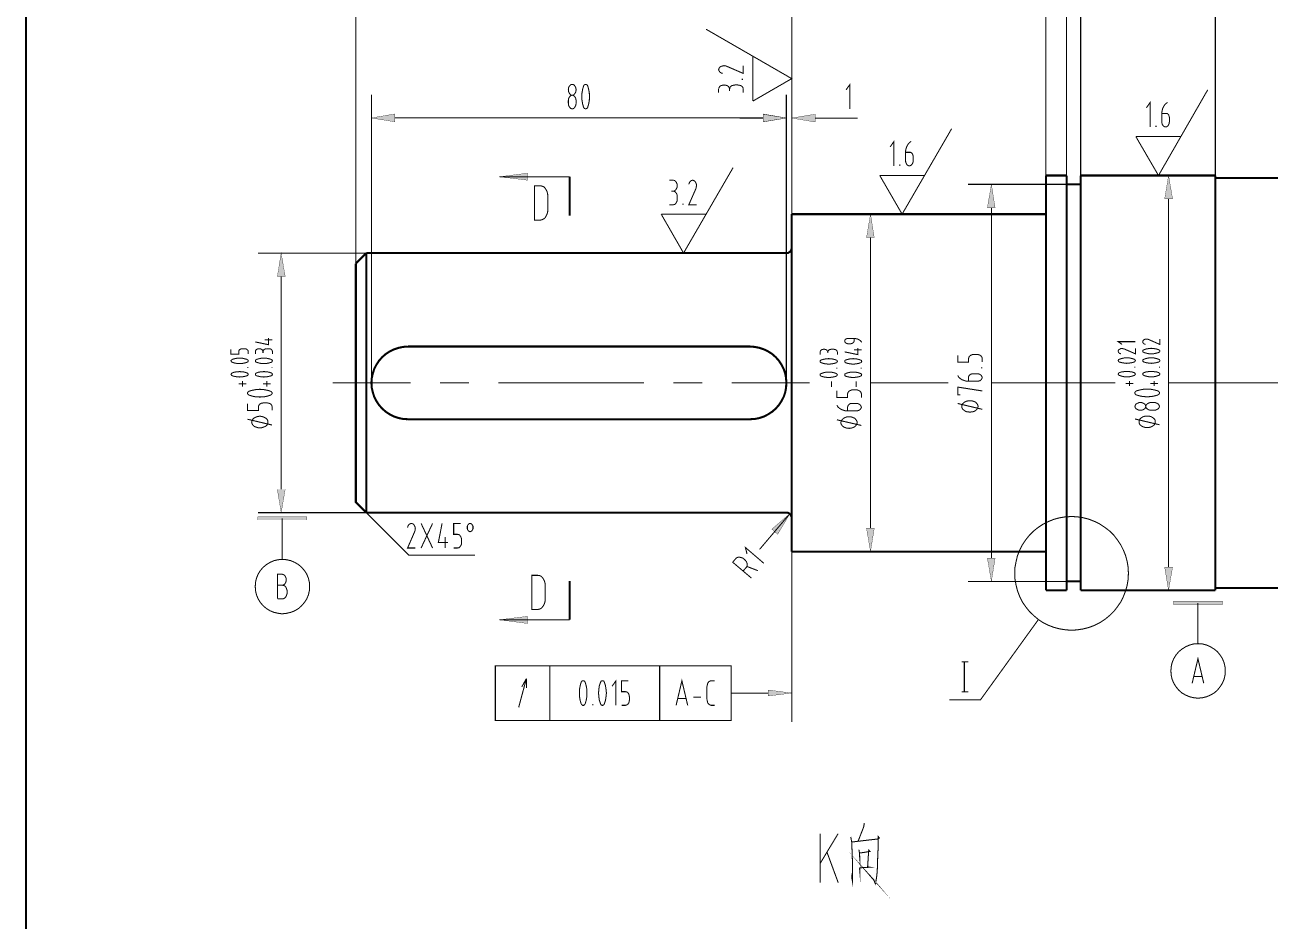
# Model space of a CAD drawing. Header units: millimetres. Extents: x -134 to 1622, y -8 to 444.
# Drawn here: x 38 to 276.8, y 179.6 to 351.4 of the extents above; entities that cross this region are included whole.
import ezdxf

# ---------------------------------------------------------------- set-up
doc = ezdxf.new("R2010")
doc.units = ezdxf.units.MM
doc.header["$LTSCALE"] = 0.25
doc.layers.add('H', color=7, linetype='Continuous')
doc.layers.add('P', color=7, linetype='Continuous')

msp = doc.modelspace()

# ---------------------------------------------------------------- hatches: boundary and pattern name
at = {"layer": 'H', "linetype": 'Continuous'}
for points in [[(108.9635, 334.3095), (108.9635, 332.8275), (104.4665, 333.5430000000001), (108.9635, 334.3095)], [(179.555, 334.3095), (179.555, 332.8275), (184.0535, 333.5430000000001), (179.555, 334.3095)], [(179.555, 334.284), (179.555, 332.775), (184.0535, 333.516), (179.555, 334.284)], [(189.53, 334.284), (189.53, 332.775), (185.0585, 333.516), (189.53, 334.284)], [(129.0455, 322.272), (134.417, 322.986), (134.417, 321.6105), (129.0455, 322.272)], [(256.601, 318.0915), (258.083, 318.0915), (257.3165, 322.5360000000001), (256.601, 318.0915)], [(222.5765, 316.344), (224.084, 316.344), (223.343, 320.8155), (222.5765, 316.344)], [(199.3985, 310.629), (200.9075, 310.629), (200.1665, 315.1005), (199.3985, 310.629)], [(86.4485, 303.1680000000001), (87.9305, 303.1680000000001), (87.1625, 307.6395000000001), (86.4485, 303.1680000000001)], [(86.4485, 262.3695), (87.9305, 262.3695), (87.1625, 257.898), (86.4485, 262.3695)], [(82.691, 256.4955), (82.691, 257.052), (92.084, 257.052), (92.084, 256.4955), (82.691, 256.4955)], [(181.2485, 254.7495), (182.36, 253.77), (184.715, 257.6595), (181.2485, 254.7495)], [(199.3985, 254.9085), (200.9075, 254.9085), (200.1665, 250.437), (199.3985, 254.9085)], [(222.5765, 249.1935), (224.084, 249.1935), (223.343, 244.722), (222.5765, 249.1935)], [(256.601, 247.4475), (258.083, 247.4475), (257.3165, 243.0015), (256.601, 247.4475)], [(258.2690000000001, 240.303), (258.2690000000001, 240.912), (267.662, 240.912), (267.662, 240.303), (258.2690000000001, 240.303)], [(129.0455, 237.3405), (134.417, 238.002), (134.417, 236.652), (129.0455, 237.3405)], [(185.0585, 223.317), (180.587, 222.735), (180.587, 223.899), (185.0585, 223.317)]]:
    msp.add_hatch(color=256, dxfattribs=at).paths.add_polyline_path(points)

# ---------------------------------------------------------------- linework, layer by layer
at = {"layer": 'P'}
for points, const_width in [([(38.2145, 8.315999999999999), (620.0600000000001, 8.315999999999999), (620.0600000000001, 436.4925), (38.2145, 436.4925), (38.2145, 8.315999999999999)], 0.3945), ([(101.477, 305.655), (101.477, 403.7895)], 0.198), ([(237.764, 322.5360000000001), (237.764, 388.179)], 0.198), ([(233.795, 322.5360000000001), (233.795, 375.5325)], 0.198), ([(237.764, 322.5360000000001), (237.764, 375.5325)], 0.198), ([(240.4625, 322.5360000000001), (240.4625, 364.578)], 0.198), ([(266.285, 322.5360000000001), (266.285, 364.578)], 0.198), ([(101.477, 305.655), (101.477, 357.408)], 0.198), ([(185.0585, 315.1275), (185.0585, 357.408)], 0.198), ([(177.5975, 336.7965), (185.0585, 341.109), (168.6275, 350.5815)], 0.198), ([(177.5975, 336.7965), (177.5975, 345.396)], 0.198), ([(172.6235, 343.4640000000001), (172.358, 343.5705), (172.0415, 343.5960000000001), (171.7505, 343.518), (171.4595, 343.4385), (171.2465, 343.2795), (171.1145, 343.068), (171.035, 342.8295000000001)], 0.198), ([(171.035, 342.8295000000001), (171.1145, 342.618), (171.2735, 342.3795), (171.512, 342.1950000000001), (171.8285, 342.1155000000001)], 0.198), ([(172.6235, 343.4640000000001), (175.745, 342.1155000000001), (175.745, 343.5960000000001)], 0.198), ([(143.7035, 338.967), (143.678, 339.3105), (143.5445, 339.6015), (143.387, 339.813), (143.201, 339.972), (142.9895, 339.999), (142.7255, 339.972), (142.5395, 339.813), (142.3805, 339.6015), (142.2485, 339.3105), (142.223, 338.967), (142.2485, 338.6490000000001), (142.3805, 338.3580000000001), (142.5395, 338.1465), (142.7255, 337.9605), (142.9895, 337.935), (143.201, 337.9605), (143.387, 338.1465), (143.5445, 338.3580000000001), (143.678, 338.6490000000001), (143.7035, 338.967)], 0.198), ([(145.1585, 339.7605), (144.974, 339.099), (144.842, 338.385), (144.815, 337.644), (144.842, 336.9555), (144.974, 336.2145), (145.1585, 335.58)], 0.198), ([(145.9265, 339.7605), (145.7945, 339.9195), (145.6355, 339.999), (145.4495, 339.999), (145.292, 339.9195), (145.1585, 339.7605)], 0.198), ([(145.9265, 335.58), (146.111, 336.2145), (146.2445, 336.9555), (146.27, 337.644), (146.2445, 338.385), (146.111, 339.099), (145.9265, 339.7605)], 0.198), ([(173.1515, 339.1515000000001), (173.072, 339.363), (172.94, 339.6015), (172.703, 339.7605), (172.412, 339.84), (172.094, 339.8925), (171.776, 339.84), (171.485, 339.7605), (171.2465, 339.6015), (171.1145, 339.363), (171.035, 339.1515000000001)], 0.198), ([(171.035, 338.4105), (171.035, 339.1515000000001)], 0.198), ([(174.1835, 339.8925), (173.867, 339.84), (173.576, 339.7605), (173.3375, 339.6015), (173.2055, 339.363), (173.1515, 339.1515000000001)], 0.198), ([(173.1515, 339.1515000000001), (173.1515, 338.7555)], 0.198), ([(174.1835, 339.8925), (174.686, 339.8925)], 0.198), ([(175.745, 339.1515000000001), (175.718, 339.363), (175.5605, 339.6015), (175.322, 339.7605), (175.004, 339.84), (174.686, 339.8925)], 0.198), ([(175.745, 340.977), (175.481, 340.977)], 0.198), ([(175.745, 339.1515000000001), (175.745, 338.4105)], 0.198), ([(196.2245, 335.316), (196.2245, 339.999), (195.4835, 338.967)], 0.198), ([(251.045, 329.997), (255.3845, 322.5360000000001), (264.83, 338.967)], 0.198), ([(104.4665, 282.795), (104.4665, 338.04)], 0.198), ([(143.7035, 336.903), (143.678, 337.2210000000001), (143.5445, 337.512), (143.387, 337.7235000000001), (143.201, 337.881), (142.9895, 337.935), (142.7255, 337.881), (142.5395, 337.7235000000001), (142.3805, 337.512), (142.2485, 337.2210000000001), (142.223, 336.903)], 0.198), ([(142.223, 336.3465), (142.223, 336.903)], 0.198), ([(143.7035, 336.903), (143.7035, 336.3465)], 0.198), ([(184.0265, 282.795), (184.0265, 338.04)], 0.198), ([(184.0265, 282.795), (184.0265, 338.0145000000001)], 0.198), ([(185.0585, 315.1275), (185.0585, 338.0145000000001)], 0.198), ([(253.7975, 331.8495), (253.7975, 336.5595), (253.0565, 335.5005)], 0.198), ([(108.938, 334.3365000000001), (108.938, 332.8275), (104.4665, 333.5685), (108.938, 334.3365000000001)], 0.057), ([(142.223, 336.3465), (142.2485, 336.03), (142.3805, 335.7645000000001), (142.5395, 335.5275), (142.7255, 335.3685), (142.9895, 335.316), (143.201, 335.3685), (143.387, 335.5275), (143.5445, 335.7645000000001), (143.678, 336.03), (143.7035, 336.3465)], 0.198), ([(145.1585, 335.58), (145.292, 335.394), (145.4495, 335.3415), (145.6355, 335.3415), (145.7945, 335.394), (145.9265, 335.58)], 0.198), ([(179.555, 334.3365000000001), (179.555, 332.8275), (184.0265, 333.5685), (179.555, 334.3365000000001)], 0.057), ([(179.555, 334.284), (179.555, 332.802), (184.0265, 333.5430000000001), (179.555, 334.284)], 0.057), ([(189.53, 334.284), (189.53, 332.802), (185.0585, 333.5430000000001), (189.53, 334.284)], 0.057), ([(257.1305, 336.5595), (256.8395, 336.3465), (256.5485, 336.0555), (256.337, 335.712), (256.1780000000001, 335.3415), (256.073, 334.9185000000001), (256.0190000000001, 334.4415), (256.0190000000001, 332.8815), (256.046, 332.5905), (256.1255, 332.2995), (256.337, 332.034), (256.523, 331.902), (256.7345, 331.8495), (256.9715, 331.902), (257.1845, 332.034), (257.342, 332.2995), (257.4485, 332.5905), (257.4755, 332.8815), (257.4755, 333.4110000000001), (257.4755, 333.675), (257.396, 333.966), (257.3165, 334.2045000000001), (257.1575, 334.3635), (256.9715, 334.4415), (256.7345, 334.4415), (256.0190000000001, 334.4415)], 0.198), ([(179.555, 333.5685), (108.938, 333.5685)], 0.198), ([(179.555, 333.5430000000001), (175.0835, 333.5430000000001)], 0.198), ([(189.53, 333.5430000000001), (197.705, 333.5430000000001)], 0.198), ([(254.909, 331.8495), (254.909, 332.088)], 0.198), ([(201.9395, 322.5360000000001), (206.225, 315.1275), (215.723, 331.506)], 0.198), ([(251.045, 329.997), (259.6715, 329.997)], 0.198), ([(204.6635, 324.3885), (204.6635, 329.0715000000001), (203.9495, 328.0395)], 0.198), ([(207.971, 329.0715000000001), (207.68, 328.8855), (207.4415, 328.6215), (207.2045, 328.278), (207.0455, 327.8805), (206.9135, 327.4575), (206.8865, 326.9805000000001), (206.8865, 325.446), (206.9135, 325.1025), (207.0185, 324.8385), (207.1775, 324.573), (207.389, 324.441), (207.6275, 324.3885), (207.839, 324.441), (208.0235, 324.573), (208.2365, 324.8385), (208.3145, 325.1025), (208.3415, 325.446), (208.3415, 325.9485), (208.3415, 326.2395), (208.289, 326.5050000000001), (208.157, 326.7435), (207.998, 326.901), (207.812, 326.9805000000001), (207.6275, 326.9805000000001), (206.8865, 326.9805000000001)], 0.198), ([(205.775, 324.3885), (205.775, 324.6525)], 0.198), ([(142.46, 322.2975), (129.0455, 322.2975)], 0.198), ([(129.0455, 322.2975), (134.417, 322.986), (134.417, 321.636), (129.0455, 322.2975)], 0.057), ([(142.46, 322.2975), (142.46, 314.8635)], 0.3945), ([(160.0295, 315.1275), (164.315, 307.6665), (173.813, 324.0435000000001)], 0.198), ([(201.9395, 322.5360000000001), (210.5375, 322.5360000000001)], 0.198), ([(233.795, 322.5360000000001), (237.764, 322.5360000000001)], 0.3945), ([(233.795, 322.5360000000001), (233.795, 243.0015)], 0.3945), ([(237.764, 322.5360000000001), (237.764, 243.0015)], 0.3945), ([(240.4625, 322.5360000000001), (266.285, 322.5360000000001)], 0.3945), ([(240.4625, 322.5360000000001), (240.4625, 243.0015)], 0.3945), ([(257.3165, 322.5360000000001), (252.845, 322.5360000000001)], 0.198), ([(256.5755, 318.0915), (258.083, 318.0915), (257.3165, 322.5360000000001), (256.5755, 318.0915)], 0.057), ([(266.285, 322.5360000000001), (266.285, 243.0015)], 0.3945), ([(135.713, 313.9905000000001), (136.8515, 313.9905000000001), (137.1695, 314.0430000000001), (137.486, 314.2020000000001), (137.7515, 314.4135), (137.963, 314.757), (138.1475, 315.1545), (138.254, 315.5505), (138.2795, 316.0005), (138.2795, 318.567), (138.254, 319.0170000000001), (138.1475, 319.44), (137.963, 319.8105), (137.7515, 320.1285), (137.486, 320.3925), (137.1695, 320.499), (136.8515, 320.5785), (135.713, 320.5785), (135.713, 313.9905000000001)], 0.198), ([(161.6165, 321.636), (162.383, 321.636)], 0.198), ([(162.383, 319.5195), (162.5945, 319.599), (162.7805, 319.758), (162.9395, 319.9695), (163.0715, 320.2605), (163.0985, 320.5785), (163.0715, 320.895), (162.9395, 321.213), (162.7805, 321.4245), (162.5945, 321.5835), (162.383, 321.636)], 0.198), ([(166.697, 320.049), (165.32, 316.926), (166.802, 316.926)], 0.198), ([(166.061, 321.636), (165.797, 321.5565), (165.5855, 321.3975), (165.4265, 321.1335), (165.32, 320.8425)], 0.198), ([(166.697, 320.049), (166.7495, 320.313), (166.802, 320.631), (166.7495, 320.949), (166.643, 321.213), (166.484, 321.4245), (166.2725, 321.5835), (166.061, 321.636)], 0.198), ([(237.764, 320.8425), (218.8715, 320.8425)], 0.198), ([(222.5765, 316.344), (224.0585, 316.344), (223.343, 320.8425), (222.5765, 316.344)], 0.057), ([(237.764, 320.8425), (240.4625, 320.8425)], 0.3945), ([(266.285, 322.059), (319.3085, 322.059)], 0.3945), ([(162.383, 319.5195), (161.987, 319.5195)], 0.198), ([(163.0985, 318.4875), (163.0715, 318.8310000000001), (162.9395, 319.1235), (162.7805, 319.335), (162.5945, 319.4925), (162.383, 319.5195)], 0.198), ([(162.383, 316.926), (162.5945, 316.98), (162.7805, 317.112), (162.9395, 317.376), (163.0715, 317.667), (163.0985, 317.958)], 0.198), ([(163.0985, 318.4875), (163.0985, 317.958)], 0.198), ([(257.3165, 318.0915), (257.3165, 247.4475)], 0.198), ([(160.0295, 315.1275), (168.6275, 315.1275)], 0.198), ([(162.383, 316.926), (161.6165, 316.926)], 0.198), ([(164.2085, 316.926), (164.2085, 317.1645)], 0.198), ([(185.0585, 315.1275), (185.0585, 250.437)], 0.3945), ([(185.0585, 315.1275), (233.795, 315.1275)], 0.3945), ([(200.1665, 315.1275), (195.695, 315.1275)], 0.198), ([(199.3985, 310.629), (200.8805, 310.629), (200.1665, 315.1275), (199.3985, 310.629)], 0.057), ([(223.343, 249.1935), (223.343, 316.344)], 0.198), ([(200.1665, 310.629), (200.1665, 254.9085)], 0.198), ([(184.0265, 307.6665), (184.3445, 307.6935), (184.6355, 307.851), (184.847, 308.0625000000001), (184.979, 308.328), (185.0585, 308.646)], 0.3945), ([(103.487, 307.6665), (82.691, 307.6665)], 0.198), ([(86.42150000000001, 303.1680000000001), (87.9305, 303.1680000000001), (87.1625, 307.6665), (86.42150000000001, 303.1680000000001)], 0.057), ([(103.487, 307.6665), (101.477, 305.655)], 0.3945), ([(101.477, 305.655), (101.477, 259.9095), (103.487, 257.898)], 0.3945), ([(103.487, 307.6665), (184.0265, 307.6665)], 0.3945), ([(103.487, 257.898), (103.487, 307.6665)], 0.3945), ([(87.1625, 303.1680000000001), (87.1625, 262.3695)], 0.198), ([(82.21549999999999, 290.6265), (84.755, 290.0985000000001), (84.755, 291.3945)], 0.198), ([(198.473, 290.5485), (198.314, 290.7855), (198.023, 291.0240000000001), (197.705, 291.183), (197.3345, 291.2625), (196.9115, 291.288), (195.932, 291.288), (195.641, 291.2625), (195.404, 291.183), (195.245, 290.997), (195.218, 290.7855), (195.245, 290.601), (195.404, 290.442), (195.641, 290.31), (195.932, 290.283), (196.277, 290.283), (196.568, 290.31), (196.8065, 290.442), (196.964, 290.601), (197.018, 290.7855), (197.018, 291.288)], 0.198), ([(80.8385, 288.2985), (80.8385, 288.828), (80.786, 289.0125), (80.62700000000001, 289.1715), (80.363, 289.3035), (80.1245, 289.3305), (79.727, 289.3305), (79.43599999999999, 289.3035), (79.2245, 289.1715), (79.06700000000001, 289.0125), (79.013, 288.828), (79.013, 288.2985), (77.531, 288.2985), (77.531, 289.1985)], 0.198), ([(83.6705, 288.828), (83.6165, 289.0125), (83.459, 289.1715), (83.2205, 289.3035), (82.92949999999999, 289.3305), (82.664, 289.3035), (82.42699999999999, 289.1715), (82.268, 289.0125), (82.21549999999999, 288.828)], 0.198), ([(82.21549999999999, 288.2985), (82.21549999999999, 288.828)], 0.198), ([(84.41149999999999, 289.3305), (84.1205, 289.3035), (83.88199999999999, 289.1715), (83.723, 289.0125), (83.6705, 288.828)], 0.198), ([(83.6705, 288.828), (83.6705, 288.537)], 0.198), ([(84.014, 291.0240000000001), (85.469, 291.0240000000001)], 0.198), ([(84.41149999999999, 289.3305), (84.755, 289.3305)], 0.198), ([(85.469, 288.828), (85.44200000000001, 289.0125), (85.2845, 289.1715), (85.04599999999999, 289.3035), (84.755, 289.3305)], 0.198), ([(85.469, 288.828), (85.469, 288.2985)], 0.198), ([(111.452, 289.7535), (110.525, 289.674), (109.652, 289.4895), (108.779, 289.1985), (107.9585, 288.801), (107.192, 288.2985), (106.5305, 287.7165), (105.9215, 287.0295), (105.419, 286.2615), (104.996, 285.441), (104.7305, 284.568), (104.519, 283.6680000000001), (104.4665, 282.795)], 0.3945), ([(111.452, 289.7535), (177.068, 289.7535)], 0.3945), ([(184.0265, 282.795), (183.974, 283.6680000000001), (183.815, 284.568), (183.524, 285.441), (183.101, 286.2615), (182.597, 287.0295), (181.9895, 287.7165), (181.328, 288.2985), (180.56, 288.801), (179.7395, 289.1985), (178.8935, 289.4895), (177.9935, 289.674), (177.068, 289.7535)], 0.3945), ([(191.9645, 288.7215), (191.9105, 288.9075), (191.753, 289.092), (191.5145, 289.1985), (191.249, 289.2255), (190.958, 289.1985), (190.721, 289.092), (190.562, 288.9075), (190.5095, 288.7215)], 0.198), ([(192.7055, 289.2255), (192.4145, 289.1985), (192.2015, 289.092), (192.044, 288.9075), (191.9645, 288.7215)], 0.198), ([(192.7055, 289.2255), (193.0745, 289.2255)], 0.198), ([(193.8155, 288.7215), (193.736, 288.9075), (193.5785, 289.092), (193.34, 289.1985), (193.0745, 289.2255)], 0.198), ([(195.218, 288.7215), (197.759, 288.1935), (197.759, 289.4895)], 0.198), ([(197.018, 289.119), (198.473, 289.119)], 0.198), ([(250.9655, 290.6805), (247.6595, 290.6805), (248.399, 290.151)], 0.198), ([(248.7695, 289.3035), (248.4785, 289.3575), (248.162, 289.3575), (247.9235, 289.2255), (247.712, 289.092), (247.6595, 288.855)], 0.198), ([(247.6595, 288.855), (247.712, 288.6435000000001), (247.9235, 288.4305), (248.1875, 288.351)], 0.198), ([(248.7695, 289.3035), (250.9655, 288.351), (250.9655, 289.41)], 0.198), ([(252.554, 289.119), (252.395, 289.0125), (252.368, 288.855), (252.395, 288.7215), (252.554, 288.6165)], 0.198), ([(253.4795, 291.1035), (253.1885, 291.183), (252.8705, 291.183), (252.6065, 291.051), (252.422, 290.8920000000001), (252.368, 290.6805)], 0.198), ([(252.368, 290.6805), (252.422, 290.442), (252.6065, 290.256), (252.8975, 290.151)], 0.198), ([(255.464, 289.119), (254.987, 289.278), (254.5115, 289.3575), (254.009, 289.41), (253.5065, 289.3575), (253.004, 289.278), (252.554, 289.119)], 0.198), ([(253.4795, 291.1035), (255.6485, 290.151), (255.6485, 291.183)], 0.198), ([(255.464, 288.6165), (255.596, 288.7215), (255.6485, 288.855), (255.596, 289.0125), (255.464, 289.119)], 0.198), ([(77.744, 287.2665), (77.6105, 287.1345000000001), (77.531, 287.0295), (77.6105, 286.8435), (77.744, 286.7385)], 0.198), ([(80.654, 287.2665), (80.17699999999999, 287.3985), (79.7015, 287.5050000000001), (79.199, 287.532), (78.6965, 287.5050000000001), (78.167, 287.3985), (77.744, 287.2665)], 0.198), ([(77.744, 286.7385), (78.167, 286.605), (78.6965, 286.5000000000001), (79.199, 286.473), (79.7015, 286.5000000000001), (80.17699999999999, 286.605), (80.654, 286.7385)], 0.198), ([(80.654, 286.7385), (80.786, 286.8435), (80.8385, 287.0295), (80.786, 287.1345000000001), (80.654, 287.2665)], 0.198), ([(82.39999999999999, 287.2665), (82.241, 287.1345000000001), (82.21549999999999, 287.0295), (82.241, 286.8435), (82.39999999999999, 286.7385)], 0.198), ([(85.31, 287.2665), (84.8345, 287.3985), (84.35749999999999, 287.5050000000001), (83.855, 287.532), (83.3525, 287.5050000000001), (82.85, 287.3985), (82.39999999999999, 287.2665)], 0.198), ([(82.39999999999999, 286.7385), (82.85, 286.605), (83.3525, 286.5000000000001), (83.855, 286.473), (84.35749999999999, 286.5000000000001), (84.8345, 286.605), (85.31, 286.7385)], 0.198), ([(85.31, 286.7385), (85.44200000000001, 286.8435), (85.469, 287.0295), (85.44200000000001, 287.1345000000001), (85.31, 287.2665)], 0.198), ([(190.694, 287.1615), (190.535, 287.055), (190.5095, 286.923), (190.535, 286.764), (190.694, 286.659)], 0.198), ([(190.5095, 288.1935), (190.5095, 288.7215)], 0.198), ([(193.631, 287.1615), (193.154, 287.2935000000001), (192.6785, 287.3985), (192.149, 287.4255), (191.6465, 287.3985), (191.144, 287.2935000000001), (190.694, 287.1615)], 0.198), ([(190.694, 286.659), (191.144, 286.5000000000001), (191.6465, 286.4205000000001), (192.149, 286.368), (192.6785, 286.4205000000001), (193.154, 286.5000000000001), (193.631, 286.659)], 0.198), ([(191.9645, 288.7215), (191.9645, 288.4845)], 0.198), ([(193.631, 286.659), (193.736, 286.764), (193.8155, 286.923), (193.736, 287.055), (193.631, 287.1615)], 0.198), ([(193.8155, 288.7215), (193.8155, 288.1935)], 0.198), ([(195.377, 287.1615), (195.245, 287.055), (195.218, 286.923), (195.245, 286.764), (195.377, 286.659)], 0.198), ([(198.287, 287.1615), (197.837, 287.2935000000001), (197.3345, 287.3985), (196.832, 287.4255), (196.3295, 287.3985), (195.854, 287.2935000000001), (195.377, 287.1615)], 0.198), ([(195.377, 286.659), (195.854, 286.5000000000001), (196.3295, 286.4205000000001), (196.832, 286.368), (197.3345, 286.4205000000001), (197.837, 286.5000000000001), (198.287, 286.659)], 0.198), ([(198.287, 286.659), (198.446, 286.764), (198.473, 286.923), (198.446, 287.055), (198.287, 287.1615)], 0.198), ([(221.597, 286.764), (221.597, 287.5050000000001), (221.5175, 287.7165), (221.3585, 287.9280000000001), (221.147, 288.087), (220.856, 288.1935), (220.5395, 288.246), (220.01, 288.246), (219.692, 288.1935), (219.401, 288.087), (219.1895, 287.9280000000001), (219.0305, 287.7165), (218.978, 287.5050000000001), (218.978, 286.764), (216.887, 286.764), (216.887, 288.06)], 0.198), ([(247.844, 287.2935000000001), (247.712, 287.2140000000001), (247.6595, 287.055), (247.712, 286.923), (247.844, 286.791)], 0.198), ([(250.781, 287.2935000000001), (250.304, 287.4525), (249.8285, 287.5575), (249.299, 287.5845), (248.7965, 287.5575), (248.3195, 287.4525), (247.844, 287.2935000000001)], 0.198), ([(247.844, 286.791), (248.3195, 286.659), (248.7965, 286.5795000000001), (249.299, 286.5255), (249.8285, 286.5795000000001), (250.304, 286.659), (250.781, 286.791)], 0.198), ([(250.781, 286.791), (250.886, 286.923), (250.9655, 287.055), (250.886, 287.2140000000001), (250.781, 287.2935000000001)], 0.198), ([(252.554, 287.2935000000001), (252.395, 287.2140000000001), (252.368, 287.055), (252.395, 286.923), (252.554, 286.791)], 0.198), ([(252.554, 288.6165), (253.004, 288.4845), (253.5065, 288.378), (254.009, 288.351), (254.5115, 288.378), (254.987, 288.4845), (255.464, 288.6165)], 0.198), ([(255.464, 287.2935000000001), (254.987, 287.4525), (254.5115, 287.5575), (254.009, 287.5845), (253.5065, 287.5575), (253.004, 287.4525), (252.554, 287.2935000000001)], 0.198), ([(252.554, 286.791), (253.004, 286.659), (253.5065, 286.5795000000001), (254.009, 286.5255), (254.5115, 286.5795000000001), (254.987, 286.659), (255.464, 286.791)], 0.198), ([(255.464, 286.791), (255.596, 286.923), (255.6485, 287.055), (255.596, 287.2140000000001), (255.464, 287.2935000000001)], 0.198), ([(77.744, 284.6745), (77.6105, 284.568), (77.531, 284.409), (77.6105, 284.277), (77.744, 284.145)], 0.198), ([(80.654, 284.6745), (80.17699999999999, 284.8335), (79.7015, 284.9115), (79.199, 284.9385), (78.6965, 284.9115), (78.167, 284.8335), (77.744, 284.6745)], 0.198), ([(77.744, 284.145), (78.167, 284.0385), (78.6965, 283.9335), (79.199, 283.9065), (79.7015, 283.9335), (80.17699999999999, 284.0385), (80.654, 284.145)], 0.198), ([(80.8385, 285.7065), (80.654, 285.7065)], 0.198), ([(80.654, 284.145), (80.786, 284.277), (80.8385, 284.409), (80.786, 284.568), (80.654, 284.6745)], 0.198), ([(82.39999999999999, 284.6745), (82.241, 284.568), (82.21549999999999, 284.409), (82.241, 284.277), (82.39999999999999, 284.145)], 0.198), ([(85.31, 284.6745), (84.8345, 284.8335), (84.35749999999999, 284.9115), (83.855, 284.9385), (83.3525, 284.9115), (82.85, 284.8335), (82.39999999999999, 284.6745)], 0.198), ([(82.39999999999999, 284.145), (82.85, 284.0385), (83.3525, 283.9335), (83.855, 283.9065), (84.35749999999999, 283.9335), (84.8345, 284.0385), (85.31, 284.145)], 0.198), ([(85.469, 285.7065), (85.31, 285.7065)], 0.198), ([(85.31, 284.145), (85.44200000000001, 284.277), (85.469, 284.409), (85.44200000000001, 284.568), (85.31, 284.6745)], 0.198), ([(190.694, 284.568), (190.535, 284.463), (190.5095, 284.3295000000001), (190.535, 284.1975), (190.694, 284.0655)], 0.198), ([(193.631, 284.568), (193.154, 284.727), (192.6785, 284.8335), (192.149, 284.859), (191.6465, 284.8335), (191.144, 284.727), (190.694, 284.568)], 0.198), ([(190.694, 284.0655), (191.144, 283.9335), (191.6465, 283.854), (192.149, 283.8015), (192.6785, 283.854), (193.154, 283.9335), (193.631, 284.0655)], 0.198), ([(193.8155, 285.627), (193.631, 285.627)], 0.198), ([(193.631, 284.0655), (193.736, 284.1975), (193.8155, 284.3295000000001), (193.736, 284.463), (193.631, 284.568)], 0.198), ([(195.377, 284.568), (195.245, 284.463), (195.218, 284.3295000000001), (195.245, 284.1975), (195.377, 284.0655)], 0.198), ([(198.287, 284.568), (197.837, 284.727), (197.3345, 284.8335), (196.832, 284.859), (196.3295, 284.8335), (195.854, 284.727), (195.377, 284.568)], 0.198), ([(195.377, 284.0655), (195.854, 283.9335), (196.3295, 283.854), (196.832, 283.8015), (197.3345, 283.854), (197.837, 283.9335), (198.287, 284.0655)], 0.198), ([(198.473, 285.627), (198.287, 285.627)], 0.198), ([(198.287, 284.0655), (198.446, 284.1975), (198.473, 284.3295000000001), (198.446, 284.463), (198.287, 284.568)], 0.198), ([(216.887, 284.1975), (217.073, 283.881), (217.364, 283.6155000000001), (217.682, 283.404), (218.105, 283.245), (218.501, 283.113), (218.978, 283.086), (220.5395, 283.086), (220.856, 283.113), (221.147, 283.1925000000001), (221.3585, 283.3515), (221.5175, 283.5885), (221.597, 283.8015), (221.5175, 284.0385), (221.3585, 284.2500000000001), (221.147, 284.409), (220.856, 284.5155), (220.5395, 284.541), (220.01, 284.541), (219.719, 284.541), (219.4535, 284.463), (219.242, 284.3565), (219.0845, 284.1975), (218.978, 283.986), (218.978, 283.8015), (218.978, 283.086)], 0.198), ([(221.597, 285.6525), (221.333, 285.6525)], 0.198), ([(247.844, 284.727), (247.712, 284.595), (247.6595, 284.463), (247.712, 284.3295000000001), (247.844, 284.2245)], 0.198), ([(250.781, 284.727), (250.304, 284.886), (249.8285, 284.9385), (249.299, 284.991), (248.7965, 284.9385), (248.3195, 284.886), (247.844, 284.727)], 0.198), ([(247.844, 284.2245), (248.3195, 284.0655), (248.7965, 283.959), (249.299, 283.959), (249.8285, 283.959), (250.304, 284.0655), (250.781, 284.2245)], 0.198), ([(250.9655, 285.7860000000001), (250.781, 285.7860000000001)], 0.198), ([(250.781, 284.2245), (250.886, 284.3295000000001), (250.9655, 284.463), (250.886, 284.595), (250.781, 284.727)], 0.198), ([(252.554, 284.727), (252.395, 284.595), (252.368, 284.463), (252.395, 284.3295000000001), (252.554, 284.2245)], 0.198), ([(255.464, 284.727), (254.987, 284.886), (254.5115, 284.9385), (254.009, 284.991), (253.5065, 284.9385), (253.004, 284.886), (252.554, 284.727)], 0.198), ([(252.554, 284.2245), (253.004, 284.0655), (253.5065, 283.959), (254.009, 283.959), (254.5115, 283.959), (254.987, 284.0655), (255.464, 284.2245)], 0.198), ([(255.6485, 285.7860000000001), (255.464, 285.7860000000001)], 0.198), ([(255.464, 284.2245), (255.596, 284.3295000000001), (255.6485, 284.463), (255.596, 284.595), (255.464, 284.727)], 0.198), ([(80.468, 282.6105), (79.013, 282.6105)], 0.198), ([(79.727, 282.0810000000001), (79.727, 283.14)], 0.198), ([(85.12549999999999, 282.6105), (83.6705, 282.6105)], 0.198), ([(84.41149999999999, 282.0810000000001), (84.41149999999999, 283.14)], 0.198), ([(97.03099999999999, 282.795), (111.98, 282.795)], 0.198), ([(104.4665, 282.795), (104.519, 281.8695), (104.7305, 280.9695), (104.996, 280.1235), (105.419, 279.3030000000001), (105.9215, 278.535), (106.5305, 277.848), (107.192, 277.266), (107.9585, 276.7635), (108.779, 276.3390000000001), (109.652, 276.048), (110.525, 275.8635), (111.452, 275.811)], 0.3945), ([(117.59, 282.795), (123.173, 282.795)], 0.198), ([(128.7815, 282.795), (156.7475, 282.795)], 0.198), ([(162.3575, 282.795), (167.9405, 282.795)], 0.198), ([(173.522, 282.795), (188.471, 282.795)], 0.198), ([(177.068, 275.811), (177.9935, 275.8635), (178.8935, 276.048), (179.7395, 276.3390000000001), (180.56, 276.7635), (181.328, 277.266), (181.9895, 277.848), (182.597, 278.535), (183.101, 279.3030000000001), (183.524, 280.1235), (183.815, 280.9695), (183.974, 281.8695), (184.0265, 282.795)], 0.3945), ([(192.7055, 282.0015), (192.7055, 283.0605)], 0.198), ([(197.3885, 282.0015), (197.3885, 283.0605)], 0.198), ([(200.1665, 282.795), (215.1155, 282.795)], 0.198), ([(221.597, 281.235), (216.887, 281.976), (216.887, 280.467), (217.391, 280.467)], 0.198), ([(223.343, 282.795), (247.13, 282.795)], 0.198), ([(250.5695, 282.663), (249.1145, 282.663)], 0.198), ([(249.8555, 282.1605), (249.8555, 283.1655)], 0.198), ([(255.2795, 282.663), (253.823, 282.663)], 0.198), ([(254.5385, 282.1605), (254.5385, 283.1655)], 0.198), ([(257.3165, 282.795), (297.347, 282.795)], 0.198), ([(80.972, 281.181), (80.81299999999999, 281.049), (80.7065, 280.89), (80.7065, 280.7310000000001), (80.81299999999999, 280.5735), (80.972, 280.44)], 0.198), ([(85.151, 281.181), (84.48949999999999, 281.367), (83.8025, 281.499), (83.0615, 281.5515), (82.3475, 281.499), (81.63199999999999, 281.367), (80.972, 281.181)], 0.198), ([(80.972, 280.44), (81.63199999999999, 280.2285), (82.3475, 280.0965), (83.0615, 280.071), (83.8025, 280.0965), (84.48949999999999, 280.2285), (85.151, 280.44)], 0.198), ([(85.151, 280.44), (85.31, 280.5735), (85.4165, 280.7310000000001), (85.4165, 280.89), (85.31, 281.049), (85.151, 281.181)], 0.198), ([(198.4205, 279.9645), (198.4205, 280.7055), (198.341, 280.944), (198.182, 281.1555), (197.9705, 281.2875), (197.6795, 281.4195), (197.3615, 281.472), (196.832, 281.472), (196.5155, 281.4195), (196.2245, 281.2875), (196.0115, 281.1555), (195.854, 280.944), (195.7745, 280.7055), (195.7745, 279.9645), (193.7105, 279.9645), (193.7105, 281.2605)], 0.198), ([(219.242, 279.3555000000001), (218.819, 279.33), (218.4485, 279.2235000000001), (218.132, 279.039), (217.8665, 278.826), (217.7075, 278.5620000000001), (217.655, 278.298), (217.7075, 278.007), (217.8665, 277.716), (218.132, 277.5045), (218.4485, 277.2915), (218.819, 277.2135), (219.242, 277.1865), (219.6125, 277.2135), (220.01, 277.2915), (220.3535, 277.5045), (220.565, 277.716), (220.724, 278.007), (220.8035, 278.298), (220.724, 278.5620000000001), (220.565, 278.826), (220.3535, 279.039), (220.01, 279.2235000000001), (219.6125, 279.33), (219.242, 279.3555000000001)], 0.198), ([(251.1245, 281.235), (250.9655, 281.1015), (250.8605, 280.944), (250.8605, 280.758), (250.9655, 280.599), (251.1245, 280.467)], 0.198), ([(255.305, 281.235), (254.6435, 281.4195), (253.9565, 281.5515), (253.2155, 281.5785), (252.4745, 281.5515), (251.786, 281.4195), (251.1245, 281.235)], 0.198), ([(251.1245, 280.467), (251.786, 280.2825), (252.4745, 280.1490000000001), (253.2155, 280.1235), (253.9565, 280.1490000000001), (254.6435, 280.2825), (255.305, 280.467)], 0.198), ([(255.305, 280.467), (255.464, 280.599), (255.5705, 280.758), (255.5705, 280.944), (255.464, 281.1015), (255.305, 281.235)], 0.198), ([(85.4165, 277.5045), (85.4165, 278.2185), (85.36399999999999, 278.43), (85.23049999999999, 278.6685000000001), (84.9665, 278.826), (84.6755, 278.9055), (84.35749999999999, 278.9595), (83.855, 278.9595), (83.5115, 278.9055), (83.2205, 278.826), (83.009, 278.6685000000001), (82.85, 278.43), (82.82300000000001, 278.2185), (82.82300000000001, 277.5045), (80.7065, 277.5045), (80.7065, 278.7735)], 0.198), ([(193.7105, 278.5095000000001), (193.895, 278.1915), (194.186, 277.9275000000001), (194.504, 277.716), (194.927, 277.557), (195.3245, 277.425), (195.7745, 277.398), (197.3615, 277.398), (197.6795, 277.425), (197.9705, 277.53), (198.182, 277.689), (198.341, 277.9005), (198.4205, 278.112), (198.341, 278.3505), (198.182, 278.5620000000001), (197.9705, 278.7210000000001), (197.6795, 278.826), (197.3615, 278.853), (196.832, 278.853), (196.541, 278.853), (196.277, 278.8005), (196.0655, 278.6685000000001), (195.9065, 278.5095000000001), (195.8, 278.3235), (195.7745, 278.112), (195.7745, 277.398)], 0.198), ([(221.597, 277.716), (216.887, 278.826)], 0.198), ([(251.918, 279.012), (251.6015, 278.985), (251.3105, 278.853), (251.045, 278.694), (250.94, 278.5095000000001), (250.8605, 278.298), (250.94, 278.0325), (251.045, 277.848), (251.3105, 277.689), (251.6015, 277.557), (251.918, 277.53), (252.236, 277.557), (252.527, 277.689), (252.7655, 277.848), (252.8975, 278.0325), (252.95, 278.298), (252.8975, 278.5095000000001), (252.7655, 278.694), (252.527, 278.853), (252.236, 278.985), (251.918, 279.012)], 0.198), ([(254.009, 279.012), (253.691, 278.985), (253.3745, 278.853), (253.1615, 278.694), (253.004, 278.5095000000001), (252.95, 278.298), (253.004, 278.0325), (253.1615, 277.848), (253.3745, 277.689), (253.691, 277.557), (254.009, 277.53)], 0.198), ([(254.009, 279.012), (254.5115, 279.012)], 0.198), ([(254.5115, 277.53), (254.009, 277.53)], 0.198), ([(254.5115, 277.53), (254.8295, 277.557), (255.1205, 277.689), (255.3845, 277.848), (255.491, 278.0325), (255.5705, 278.298), (255.491, 278.5095000000001), (255.3845, 278.694), (255.1205, 278.853), (254.8295, 278.985), (254.5115, 279.012)], 0.198), ([(85.4165, 274.6995), (80.7065, 275.811)], 0.198), ([(83.0615, 276.393), (82.664, 276.3390000000001), (82.268, 276.207), (81.95, 276.048), (81.7115, 275.811), (81.554, 275.5455000000001), (81.5, 275.2545), (81.554, 274.9905000000001), (81.7115, 274.6995), (81.95, 274.461), (82.268, 274.329), (82.664, 274.1970000000001), (83.0615, 274.143), (83.4845, 274.1970000000001), (83.855, 274.329), (84.173, 274.461), (84.437, 274.6995), (84.596, 274.9905000000001), (84.62299999999999, 275.2545), (84.596, 275.5455000000001), (84.437, 275.811), (84.173, 276.048), (83.855, 276.207), (83.4845, 276.3390000000001), (83.0615, 276.393)], 0.198), ([(111.452, 275.811), (177.068, 275.811)], 0.3945), ([(198.4205, 274.62), (193.7105, 275.7045000000001)], 0.198), ([(196.0655, 276.2865), (195.641, 276.261), (195.272, 276.1275), (194.954, 275.9685), (194.6885, 275.7045000000001), (194.531, 275.466), (194.477, 275.175), (194.531, 274.8840000000001), (194.6885, 274.62), (194.954, 274.3815), (195.272, 274.2225), (195.641, 274.0905), (196.0655, 274.0635), (196.436, 274.0905), (196.832, 274.2225), (197.177, 274.3815), (197.3885, 274.62), (197.546, 274.8840000000001), (197.6255, 275.175), (197.546, 275.466), (197.3885, 275.7045000000001), (197.177, 275.9685), (196.832, 276.1275), (196.436, 276.261), (196.0655, 276.2865)], 0.198), ([(255.5705, 274.752), (250.8605, 275.8635)], 0.198), ([(253.2155, 276.4185000000001), (252.791, 276.393), (252.422, 276.2865), (252.104, 276.102), (251.8385, 275.8635), (251.681, 275.6250000000001), (251.654, 275.334), (251.681, 275.016), (251.8385, 274.752), (252.104, 274.5405), (252.422, 274.3560000000001), (252.791, 274.2495000000001), (253.2155, 274.2225), (253.6385, 274.2495000000001), (254.009, 274.3560000000001), (254.327, 274.5405), (254.591, 274.752), (254.75, 275.016), (254.7755, 275.334), (254.75, 275.6250000000001), (254.591, 275.8635), (254.327, 276.102), (254.009, 276.2865), (253.6385, 276.393), (253.2155, 276.4185000000001)], 0.198), ([(86.42150000000001, 262.3695), (87.9305, 262.3695), (87.1625, 257.898), (86.42150000000001, 262.3695)], 0.057), ([(103.487, 257.898), (82.691, 257.898)], 0.198), ([(101.477, 259.9095), (111.6635, 249.723), (124.337, 249.723)], 0.198), ([(103.487, 257.898), (184.0265, 257.898)], 0.3945), ([(185.0585, 256.9185000000001), (184.979, 257.2365), (184.847, 257.475), (184.6355, 257.7135), (184.3445, 257.871), (184.0265, 257.898)], 0.3945), ([(82.691, 256.4955), (82.691, 257.0775), (92.084, 257.0775), (92.084, 256.4955), (82.691, 256.4955)], 0.057), ([(87.374, 256.7865), (87.374, 248.955)], 0.198), ([(112.112, 255.834), (111.9005, 255.7815), (111.6635, 255.6225), (111.4775, 255.3585), (111.398, 255.0405)], 0.198), ([(112.748, 254.247), (112.853, 254.538), (112.88, 254.856), (112.8275, 255.147), (112.721, 255.411), (112.562, 255.6495), (112.3505, 255.7815), (112.112, 255.834)], 0.198), ([(113.9915, 255.834), (116.1875, 251.1255)], 0.198), ([(116.1875, 255.834), (113.9915, 251.1255)], 0.198), ([(118.013, 255.834), (117.299, 252.183), (119.1245, 252.183)], 0.198), ([(120.236, 251.1255), (120.977, 251.1255), (121.241, 251.178), (121.4255, 251.337), (121.5845, 251.5485), (121.7165, 251.8395), (121.7435, 252.183), (121.7435, 252.6855), (121.7165, 253.0035), (121.5845, 253.2945), (121.4255, 253.5585), (121.241, 253.692), (120.977, 253.7445), (120.236, 253.7445), (120.236, 255.834), (121.559, 255.834)], 0.198), ([(123.9395, 255.0405), (123.9395, 255.306), (123.8345, 255.5175), (123.701, 255.675), (123.542, 255.8085), (123.3845, 255.834), (123.2255, 255.8085), (123.0665, 255.675), (122.9345, 255.5175), (122.855, 255.306), (122.855, 255.0405), (122.855, 254.7765), (122.9345, 254.5905), (123.0665, 254.406), (123.2255, 254.2995), (123.3845, 254.247), (123.542, 254.2995), (123.701, 254.406), (123.8345, 254.5905), (123.9395, 254.7765), (123.9395, 255.0405)], 0.198), ([(178.8935, 250.86), (184.688, 257.6865)], 0.198), ([(181.2485, 254.7495), (182.36, 253.77), (184.688, 257.6865), (181.2485, 254.7495)], 0.057), ([(249.617, 246.2835), (249.5645, 247.4205), (249.3785, 248.532), (249.0875, 249.6435), (248.6645, 250.701), (248.162, 251.7075), (247.526, 252.66), (246.839, 253.5585), (246.0185, 254.379), (245.1185, 255.0675), (244.166, 255.702), (243.161, 256.2045000000001), (242.102, 256.6275), (240.992, 256.9185000000001), (239.8535, 257.1045), (238.742, 257.157), (237.605, 257.1045), (236.441, 256.9185000000001), (235.3295, 256.6275), (234.2975, 256.2045000000001), (233.2655, 255.702), (232.313, 255.0675), (231.44, 254.379), (230.6195, 253.5585), (229.9055, 252.66), (229.2695, 251.7075), (228.767, 250.701), (228.344, 249.6435), (228.08, 248.532), (227.8685, 247.4205), (227.8145, 246.2835), (227.8685, 245.145), (228.08, 243.981), (228.344, 242.9235), (228.767, 241.8375), (229.2695, 240.8055), (229.9055, 239.88), (230.6195, 238.98), (231.44, 238.1865), (232.313, 237.4455), (233.2655, 236.811), (234.2975, 236.3085), (235.3295, 235.911), (236.441, 235.62), (237.605, 235.4355), (238.742, 235.356), (239.8535, 235.4355), (240.992, 235.62), (242.102, 235.911), (243.161, 236.3085), (244.166, 236.811), (245.1185, 237.4455), (246.0185, 238.1865), (246.839, 238.98), (247.526, 239.88), (248.162, 240.8055), (248.6645, 241.8375), (249.0875, 242.9235), (249.3785, 243.981), (249.5645, 245.145), (249.617, 246.2835)], 0.198), ([(112.748, 254.247), (111.398, 251.1255), (112.88, 251.1255)], 0.198), ([(118.595, 253.242), (118.595, 251.1255)], 0.198), ([(199.3985, 254.9085), (200.8805, 254.9085), (200.1665, 250.437), (199.3985, 254.9085)], 0.057), ([(179.714, 248.1885), (176.168, 251.2305), (176.486, 249.987)], 0.198), ([(92.6135, 243.7425), (92.5595, 244.563), (92.375, 245.3565), (92.057, 246.1245), (91.607, 246.8115), (91.079, 247.4205), (90.47, 247.95), (89.756, 248.373), (89.015, 248.691), (88.22149999999999, 248.8755), (87.374, 248.955), (86.5535, 248.8755), (85.75999999999999, 248.691), (85.04599999999999, 248.373), (84.332, 247.95), (83.696, 247.4205), (83.16799999999999, 246.8115), (82.7435, 246.1245), (82.42699999999999, 245.3565), (82.241, 244.563), (82.1885, 243.7425), (82.241, 242.9235), (82.42699999999999, 242.1285), (82.7435, 241.362), (83.16799999999999, 240.6735), (83.696, 240.066), (84.332, 239.5095), (85.04599999999999, 239.0865), (85.75999999999999, 238.7955), (86.5535, 238.6095), (87.374, 238.5045), (88.22149999999999, 238.6095), (89.015, 238.7955), (89.756, 239.0865), (90.47, 239.5095), (91.079, 240.066), (91.607, 240.6735), (92.057, 241.362), (92.375, 242.1285), (92.5595, 242.9235), (92.6135, 243.7425)], 0.198), ([(177.332, 245.3565), (173.7335, 248.4), (174.3425, 249.114)], 0.198), ([(176.354, 247.4205), (176.486, 247.632), (176.513, 247.8975), (176.486, 248.1885), (176.3795, 248.4795), (176.195, 248.7165), (175.9295, 248.982), (175.6925, 249.1665), (175.3745, 249.2985), (175.0835, 249.3525), (174.7925, 249.3525), (174.5285, 249.273), (174.3425, 249.114)], 0.198), ([(185.0585, 250.437), (233.795, 250.437)], 0.3945), ([(185.0585, 250.437), (185.0585, 217.761)], 0.198), ([(200.1665, 250.437), (195.695, 250.437)], 0.198), ([(222.5765, 249.1935), (224.0585, 249.1935), (223.343, 244.722), (222.5765, 249.1935)], 0.057), ([(87.374, 243.981), (87.6125, 244.0605), (87.824, 244.1925), (87.983, 244.431), (88.088, 244.722), (88.115, 245.04), (88.088, 245.3565), (87.983, 245.6475), (87.824, 245.886), (87.6125, 246.018), (87.374, 246.0975), (86.47399999999999, 246.0975), (86.47399999999999, 241.3875)], 0.198), ([(135.2105, 239.325), (136.349, 239.325), (136.6655, 239.4045), (136.9835, 239.5365), (137.222, 239.7735), (137.4605, 240.0915), (137.645, 240.462), (137.7515, 240.885), (137.777, 241.362), (137.777, 243.9015), (137.7515, 244.3515), (137.645, 244.7745), (137.4605, 245.172), (137.222, 245.4885), (136.9835, 245.7015), (136.6655, 245.859), (136.349, 245.886), (135.2105, 245.886), (135.2105, 239.325)], 0.198), ([(176.354, 247.4205), (175.745, 246.7335)], 0.198), ([(176.486, 247.5795), (178.55, 246.786)], 0.198), ([(256.5755, 247.4475), (258.083, 247.4475), (257.3165, 243.0015), (256.5755, 247.4475)], 0.057), ([(86.47399999999999, 241.3875), (87.374, 241.3875), (87.6395, 241.4145), (87.851, 241.5465), (88.0625, 241.785), (88.1675, 242.0235), (88.274, 242.34), (88.2995, 242.685), (88.274, 243.0555), (88.1675, 243.372), (88.0625, 243.6105), (87.851, 243.849), (87.6395, 243.954), (87.374, 243.981), (86.47399999999999, 243.981)], 0.198), ([(142.46, 244.8285), (142.46, 237.366)], 0.3945), ([(237.764, 244.722), (218.8715, 244.722)], 0.198), ([(237.764, 244.722), (240.4625, 244.722)], 0.3945), ([(266.285, 243.4785), (319.3085, 243.4785)], 0.3945), ([(233.795, 243.0015), (237.764, 243.0015)], 0.3945), ([(240.4625, 243.0015), (266.285, 243.0015)], 0.3945), ([(257.3165, 243.0015), (252.845, 243.0015)], 0.198), ([(258.2690000000001, 240.303), (258.2690000000001, 240.912), (267.662, 240.912), (267.662, 240.303), (258.2690000000001, 240.303)], 0.057), ([(262.952, 240.594), (262.952, 232.7895)], 0.198), ([(142.46, 237.366), (129.0455, 237.366)], 0.198), ([(129.0455, 237.366), (134.417, 238.0275), (134.417, 236.652), (129.0455, 237.366)], 0.057), ([(232.3655, 237.42), (221.2535, 222.021), (215.2745, 222.021)], 0.198), ([(268.19, 227.55), (268.1375, 228.3705), (267.953, 229.164), (267.635, 229.932), (267.1850000000001, 230.619), (266.6825, 231.255), (266.048, 231.7575), (265.3325, 232.2075), (264.5915, 232.524), (263.798, 232.737), (262.952, 232.7895), (262.1585, 232.737), (261.3635, 232.524), (260.624, 232.2075), (259.9085, 231.7575), (259.274, 231.255), (258.7445, 230.619), (258.3215, 229.932), (258.0035, 229.164), (257.819, 228.3705), (257.7665000000001, 227.55), (257.819, 226.731), (258.0035, 225.936), (258.3215, 225.195), (258.7445, 224.508), (259.274, 223.8735), (259.9085, 223.317), (260.624, 222.921), (261.3635, 222.603), (262.1585, 222.417), (262.952, 222.3375), (263.798, 222.417), (264.5915, 222.603), (265.3325, 222.921), (266.048, 223.317), (266.6825, 223.8735), (267.1850000000001, 224.508), (267.635, 225.195), (267.953, 225.936), (268.1375, 226.731), (268.19, 227.55)], 0.198), ([(217.628, 229.296), (218.8985, 229.296)], 0.198), ([(218.1575, 229.296), (218.1575, 223.5555)], 0.198), ([(261.8405, 225.195), (262.952, 229.905), (264.0635, 225.195)], 0.198), ([(128.2265, 218.079), (128.2265, 228.5295), (138.65, 228.5295), (138.65, 218.079), (128.2265, 218.079)], 0.198), ([(138.65, 218.079), (159.737, 218.079), (159.737, 228.5295), (138.65, 228.5295)], 0.198), ([(159.737, 218.079), (173.417, 218.079), (173.417, 228.5295), (159.737, 228.5295)], 0.198), ([(134.1785, 226.095), (132.698, 220.566)], 0.198), ([(134.1785, 226.095), (133.3055, 224.508)], 0.198), ([(134.1785, 226.095), (134.1785, 224.2695)], 0.198), ([(144.683, 225.408), (144.497, 224.7465), (144.365, 224.058), (144.3395, 223.317), (144.365, 222.603), (144.497, 221.889), (144.683, 221.2275)], 0.198), ([(145.4495, 225.408), (145.3175, 225.5925), (145.1585, 225.672), (144.974, 225.672), (144.815, 225.5925), (144.683, 225.408)], 0.198), ([(145.4495, 221.2275), (145.6355, 221.889), (145.7675, 222.603), (145.7945, 223.317), (145.7675, 224.058), (145.6355, 224.7465), (145.4495, 225.408)], 0.198), ([(148.4135, 225.408), (148.175, 224.7465), (148.07, 224.058), (148.016, 223.317), (148.07, 222.603), (148.175, 221.889), (148.4135, 221.2275)], 0.198), ([(149.1275, 225.408), (149.0225, 225.5925), (148.8635, 225.672), (148.652, 225.672), (148.493, 225.5925), (148.4135, 225.408)], 0.198), ([(149.1275, 221.2275), (149.339, 221.889), (149.4455, 222.603), (149.525, 223.317), (149.4455, 224.058), (149.339, 224.7465), (149.1275, 225.408)], 0.198), ([(151.3505, 220.962), (151.3505, 225.672), (150.6095, 224.613)], 0.198), ([(152.435, 220.962), (153.203, 220.962), (153.4145, 221.0415), (153.626, 221.1735), (153.8105, 221.412), (153.89, 221.703), (153.944, 222.021), (153.944, 222.5235), (153.89, 222.8415), (153.8105, 223.158), (153.626, 223.3965), (153.4145, 223.5555), (153.203, 223.581), (152.435, 223.581), (152.435, 225.672), (153.731, 225.672)], 0.198), ([(162.887, 220.962), (163.997, 225.672), (165.1085, 220.962)], 0.198), ([(169.607, 225.672), (169.3685, 225.6195), (169.13, 225.4605), (168.9455, 225.195), (168.866, 224.8515), (168.7865, 224.508)], 0.198), ([(168.7865, 222.153), (168.7865, 224.508)], 0.198), ([(169.607, 225.672), (170.294, 225.672)], 0.198), ([(263.7455, 226.4925), (262.211, 226.4925)], 0.198), ([(164.792, 222.285), (163.2035, 222.285)], 0.198), ([(166.22, 222.5235), (167.675, 222.5235)], 0.198), ([(168.7865, 222.153), (168.866, 221.8095), (168.9455, 221.439), (169.13, 221.2005), (169.3685, 221.0415), (169.607, 220.962)], 0.198), ([(180.56, 223.317), (173.417, 223.317)], 0.198), ([(185.0585, 223.317), (180.56, 222.762), (180.56, 223.899), (185.0585, 223.317)], 0.057), ([(217.628, 223.5555), (218.8985, 223.5555)], 0.198), ([(144.683, 221.2275), (144.815, 221.0685), (144.974, 220.962), (145.1585, 220.962), (145.3175, 221.0685), (145.4495, 221.2275)], 0.198), ([(146.906, 220.962), (146.906, 221.2275)], 0.198), ([(148.4135, 221.2275), (148.493, 221.0685), (148.652, 220.962), (148.8635, 220.962), (149.0225, 221.0685), (149.1275, 221.2275)], 0.198), ([(170.294, 220.962), (169.607, 220.962)], 0.198), ([(198.9485, 198.42), (198.896, 197.7585), (197.8115, 194.9805)], 0.198), ([(190.4825, 186.963), (190.4825, 196.356)], 0.198), ([(193.949, 196.356), (190.4825, 190.614)], 0.198), ([(196.6475, 194.769), (201.6215, 195.351), (201.8855, 195.5355), (201.6215, 195.8265), (201.6215, 193.605), (201.515, 191.091), (201.515, 190.905), (201.4625, 189.2655), (201.3305, 187.995), (201.1985, 187.2285), (201.092, 186.7515), (200.828, 187.413), (200.06, 188.313), (201.1445, 187.122)], 0.198), ([(196.382, 195.747), (196.568, 194.6895), (196.7, 191.0115), (196.7, 188.604), (196.7, 187.2285), (196.568, 187.995), (196.6475, 188.7885)], 0.198), ([(197.9435, 193.314), (198.0755, 192.441), (198.1295, 189.8205), (198.1295, 188.9745), (198.0755, 189.636), (198.1295, 189.8205), (200.06, 189.927), (199.61, 190.0065), (199.8215, 193.2345), (200.06, 192.9435), (198.1295, 192.6525)], 0.198), ([(191.8055, 192.837), (193.9745, 186.963)], 0.198)]:
    msp.add_lwpolyline(points, dxfattribs=dict(at, const_width=const_width))

doc.saveas('drawing.dxf')
